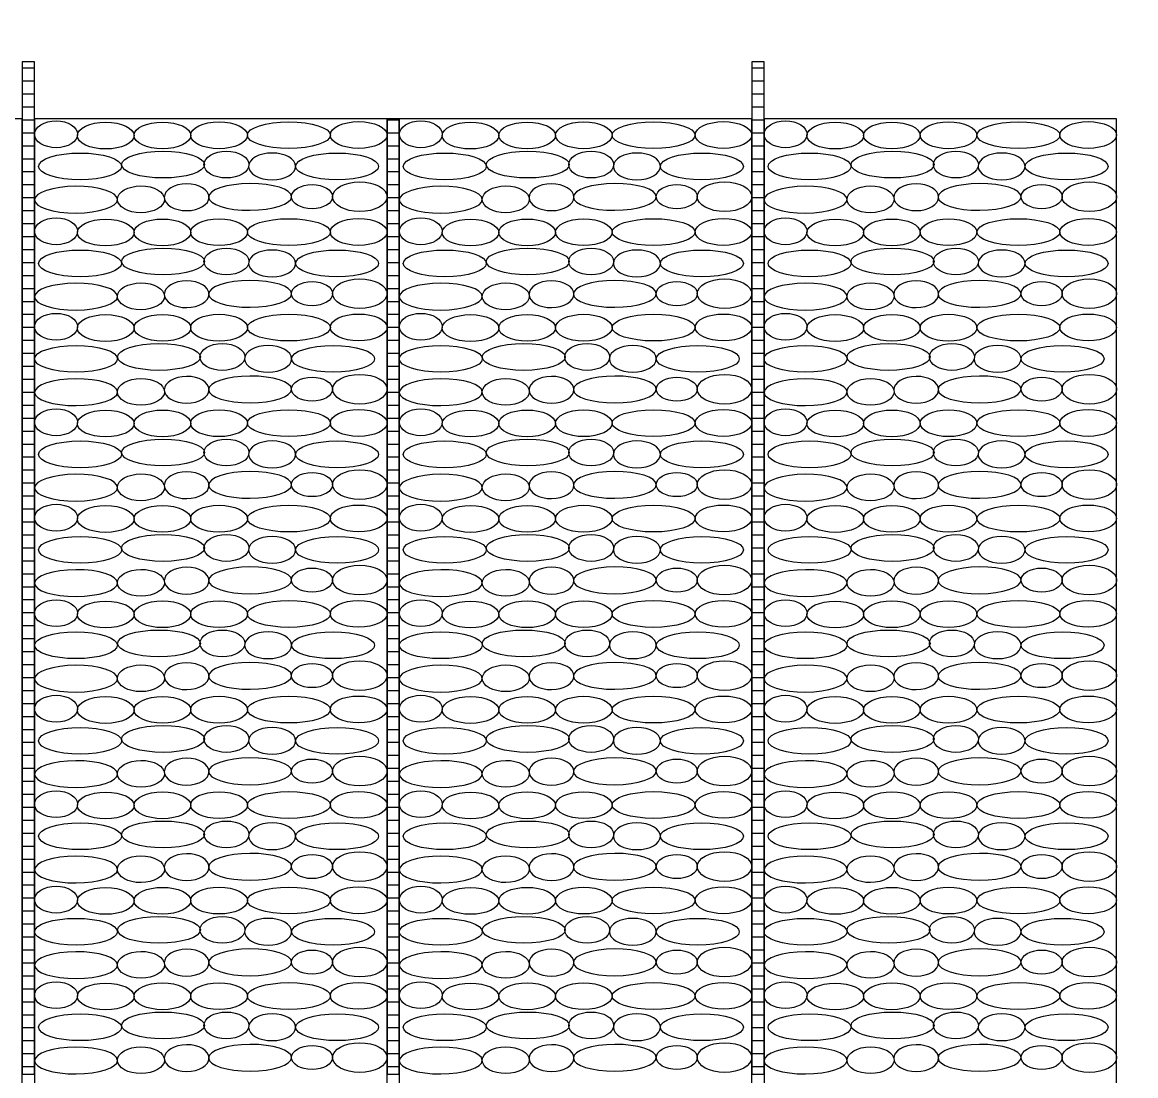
# Model space of a CAD drawing. Header units: inches. Extents: x 523 to 1492, y 69 to 539.
# Drawn here: x 644.29 to 649.74, y 392.01 to 397.16 of the extents above; entities that cross this region are included whole.
import ezdxf

# ---------------------------------------------------------------- set-up
doc = ezdxf.new("R2010")
doc.units = ezdxf.units.IN
doc.header["$MEASUREMENT"] = 0
doc.styles.get("Standard").update_dxf_attribs({"font": 'arial.ttf'})
doc.dimstyles.new('ISO-25', dxfattribs={"dimtxt": 2.5, "dimasz": 2.5, "dimexe": 1.25, "dimexo": 0, "dimtad": 1, "dimdec": 0, "dimtxsty": 'Standard', "dimcen": 2.5, "dimadec": 0, "dimazin": 0, "dimtfac": 1, "dimtdec": 0, "dimtmove": 0, "dimatfit": 3, "dimfxl": 0, "dimarcsym": 0})

# ---------------------------------------------------------------- blocks, each defined once
blk = doc.blocks.new('Бут.полосы')
at = {"linetype": 'ByBlock', "lineweight": 15}
h = blk.add_hatch(dxfattribs=at)
h.set_pattern_fill('ANSI31', color=22, scale=0.1, angle=315, style=0)
h.set_pattern_definition([(0, (44.6572, 0.01436), (1e-16, 0.3175), [])])
h.paths.add_polyline_path([(1999.92, -4690.534), (1999.62, -4690.534), (1999.62, -4715.319), (1999.92, -4715.319)])
h = blk.add_hatch(dxfattribs=at)
h.set_pattern_fill('ANSI31', color=22, scale=0.1, angle=315, style=0)
h.set_pattern_definition([(0, (62.52087, 0.01436), (1e-16, 0.3175), [])])
h.paths.add_polyline_path([(2017.784, -4690.534), (2017.484, -4690.534), (2017.484, -4715.319), (2017.784, -4715.319)])
h = blk.add_hatch(dxfattribs=at)
h.set_pattern_fill('ANSI31', color=22, scale=0.1, angle=315, style=0)
h.set_pattern_definition([(0, (53.58904, 0.01436), (1e-16, 0.3175), [])])
h.paths.add_polyline_path([(2008.852, -4691.934), (2008.552, -4691.934), (2008.552, -4715.319), (2008.852, -4715.319)])
at = {"color": 22, "linetype": 'ByBlock', "lineweight": 15}
for points in [[(1999.92, -4690.534), (1999.62, -4690.534), (1999.62, -4715.319), (1999.92, -4715.319)], [(2017.784, -4690.534), (2017.484, -4690.534), (2017.484, -4715.319), (2017.784, -4715.319)], [(2008.852, -4691.934), (2008.552, -4691.934), (2008.552, -4715.319), (2008.852, -4715.319)]]:
    blk.add_lwpolyline(points, close=True, dxfattribs=at)
at = {"color": 7, "linetype": 'ByBlock', "lineweight": 15}
for points in [[(1990.988, -4776.027), (1999.62, -4776.027), (1999.62, -4691.934), (1990.988, -4691.934)], [(1999.92, -4776.027), (2008.552, -4776.027), (2008.552, -4691.934), (1999.92, -4691.934)], [(2008.852, -4776.027), (2017.484, -4776.027), (2017.484, -4691.934), (2008.852, -4691.934)], [(2017.784, -4776.027), (2026.416, -4776.027), (2026.416, -4691.934), (2017.784, -4691.934)]]:
    blk.add_lwpolyline(points, close=True, dxfattribs=at)
at = {"color": 253, "linetype": 'ByBlock', "lineweight": 15}
for centre, major_axis, ratio in [((2000.448, -4692.309), (-0.525, 0), 0.625314), ((2001.663, -4692.34), (0.694, 0), 0.47197), ((2003.051, -4692.337), (0.694, 0), 0.47197), ((2004.438, -4692.333), (0.694, 0), 0.47197), ((2006.148, -4692.33), (1.016, 0), 0.322367), ((2007.858, -4692.326), (0.694, 0), 0.47197), ((2009.379, -4692.309), (-0.525, 0), 0.625314), ((2010.595, -4692.34), (0.694, 0), 0.47197), ((2011.982, -4692.337), (0.694, 0), 0.47197), ((2013.37, -4692.333), (0.694, 0), 0.47197), ((2015.08, -4692.33), (1.016, 0), 0.322367), ((2016.79, -4692.326), (0.694, 0), 0.47197), ((2018.311, -4692.309), (-0.525, 0), 0.625314), ((2019.527, -4692.34), (0.694, 0), 0.47197), ((2020.914, -4692.337), (0.694, 0), 0.47197), ((2022.302, -4692.333), (0.694, 0), 0.47197), ((2024.012, -4692.33), (1.016, 0), 0.322367), ((2025.722, -4692.326), (0.694, 0), 0.47197), ((2001.035, -4693.095), (1.016, 0), 0.322367), ((2003.067, -4693.05), (1.016, 0), 0.322367), ((2004.619, -4693.05), (0.549, 0), 0.596748), ((2007.329, -4693.095), (1.016, 0), 0.322367), ((2009.967, -4693.095), (1.016, 0), 0.322367), ((2011.999, -4693.05), (1.016, 0), 0.322367), ((2013.55, -4693.05), (0.549, 0), 0.596748), ((2016.261, -4693.095), (1.016, 0), 0.322367), ((2018.899, -4693.095), (1.016, 0), 0.322367), ((2020.931, -4693.05), (1.016, 0), 0.322367), ((2022.482, -4693.05), (0.549, 0), 0.596748), ((2025.193, -4693.095), (1.016, 0), 0.322367), ((2002.527, -4693.901), (0.575, 0.003), 0.569135), ((2006.716, -4693.836), (-0.502, 0), 0.586261), ((2007.885, -4693.836), (-0.667, 0), 0.543772), ((2011.459, -4693.901), (0.575, 0.003), 0.569135), ((2015.648, -4693.836), (-0.502, 0), 0.586261), ((2016.817, -4693.836), (-0.667, 0), 0.543772), ((2020.391, -4693.901), (0.575, 0.003), 0.569135), ((2024.58, -4693.836), (-0.502, 0), 0.586261), ((2025.749, -4693.836), (-0.667, 0), 0.543772), ((2000.448, -4694.683), (-0.525, 0), 0.625314), ((2001.663, -4694.714), (0.694, 0), 0.47197), ((2003.051, -4694.71), (0.694, 0), 0.47197), ((2004.438, -4694.706), (0.694, 0), 0.47197), ((2006.148, -4694.703), (1.016, 0), 0.322367), ((2007.858, -4694.7), (0.694, 0), 0.47197), ((2009.379, -4694.683), (-0.525, 0), 0.625314), ((2010.595, -4694.714), (0.694, 0), 0.47197), ((2011.982, -4694.71), (0.694, 0), 0.47197), ((2013.37, -4694.706), (0.694, 0), 0.47197), ((2015.08, -4694.703), (1.016, 0), 0.322367), ((2016.79, -4694.7), (0.694, 0), 0.47197), ((2018.311, -4694.683), (-0.525, 0), 0.625314), ((2019.527, -4694.714), (0.694, 0), 0.47197), ((2020.914, -4694.71), (0.694, 0), 0.47197), ((2022.302, -4694.706), (0.694, 0), 0.47197), ((2024.012, -4694.703), (1.016, 0), 0.322367), ((2025.722, -4694.7), (0.694, 0), 0.47197), ((2001.035, -4695.469), (1.016, 0), 0.322367), ((2003.067, -4695.423), (1.016, 0), 0.322367), ((2004.619, -4695.423), (0.549, 0), 0.596748), ((2007.329, -4695.469), (1.016, 0), 0.322367), ((2009.967, -4695.469), (1.016, 0), 0.322367), ((2011.999, -4695.423), (1.016, 0), 0.322367), ((2013.55, -4695.423), (0.549, 0), 0.596748), ((2016.261, -4695.469), (1.016, 0), 0.322367), ((2018.899, -4695.469), (1.016, 0), 0.322367), ((2020.931, -4695.423), (1.016, 0), 0.322367), ((2022.482, -4695.423), (0.549, 0), 0.596748), ((2025.193, -4695.469), (1.016, 0), 0.322367), ((2007.885, -4696.21), (-0.667, 0), 0.543772), ((2016.817, -4696.21), (-0.667, 0), 0.543772), ((2025.749, -4696.21), (-0.667, 0), 0.543772), ((2002.527, -4696.275), (0.575, 0.003), 0.569135), ((2006.716, -4696.21), (-0.502, 0), 0.586261), ((2011.459, -4696.275), (0.575, 0.003), 0.569135), ((2015.648, -4696.21), (-0.502, 0), 0.586261), ((2020.391, -4696.275), (0.575, 0.003), 0.569135), ((2024.58, -4696.21), (-0.502, 0), 0.586261), ((2000.448, -4697.02), (-0.525, 0), 0.625314), ((2001.663, -4697.051), (0.694, 0), 0.47197), ((2003.051, -4697.047), (0.694, 0), 0.47197), ((2004.438, -4697.043), (0.694, 0), 0.47197), ((2006.148, -4697.04), (1.016, 0), 0.322367), ((2007.858, -4697.036), (0.694, 0), 0.47197), ((2009.379, -4697.02), (-0.525, 0), 0.625314), ((2010.595, -4697.051), (0.694, 0), 0.47197), ((2011.982, -4697.047), (0.694, 0), 0.47197), ((2013.37, -4697.043), (0.694, 0), 0.47197), ((2015.08, -4697.04), (1.016, 0), 0.322367), ((2016.79, -4697.036), (0.694, 0), 0.47197), ((2018.311, -4697.02), (-0.525, 0), 0.625314), ((2019.527, -4697.051), (0.694, 0), 0.47197), ((2020.914, -4697.047), (0.694, 0), 0.47197), ((2022.302, -4697.043), (0.694, 0), 0.47197), ((2024.012, -4697.04), (1.016, 0), 0.322367), ((2025.722, -4697.036), (0.694, 0), 0.47197), ((2000.936, -4697.805), (1.016, 0), 0.322367), ((2002.968, -4697.76), (1.016, 0), 0.322367), ((2004.52, -4697.76), (0.549, 0), 0.596748), ((2007.23, -4697.805), (1.016, 0), 0.322367), ((2009.868, -4697.805), (1.016, 0), 0.322367), ((2011.9, -4697.76), (1.016, 0), 0.322367), ((2013.452, -4697.76), (0.549, 0), 0.596748), ((2016.162, -4697.805), (1.016, 0), 0.322367), ((2018.8, -4697.805), (1.016, 0), 0.322367), ((2020.832, -4697.76), (1.016, 0), 0.322367), ((2022.384, -4697.76), (0.549, 0), 0.596748), ((2025.094, -4697.805), (1.016, 0), 0.322367), ((2002.527, -4698.614), (0.575, 0.003), 0.569135), ((2006.716, -4698.549), (-0.502, 0), 0.586261), ((2007.885, -4698.549), (-0.667, 0), 0.543772), ((2011.459, -4698.614), (0.575, 0.003), 0.569135), ((2015.648, -4698.549), (-0.502, 0), 0.586261), ((2016.817, -4698.549), (-0.667, 0), 0.543772), ((2020.391, -4698.614), (0.575, 0.003), 0.569135), ((2024.58, -4698.549), (-0.502, 0), 0.586261), ((2025.749, -4698.549), (-0.667, 0), 0.543772), ((2000.448, -4699.359), (-0.525, 0), 0.625314), ((2001.663, -4699.39), (0.694, 0), 0.47197), ((2003.051, -4699.386), (0.694, 0), 0.47197), ((2004.438, -4699.382), (0.694, 0), 0.47197), ((2006.148, -4699.379), (1.016, 0), 0.322367), ((2007.858, -4699.376), (0.694, 0), 0.47197), ((2009.379, -4699.359), (-0.525, 0), 0.625314), ((2010.595, -4699.39), (0.694, 0), 0.47197), ((2011.982, -4699.386), (0.694, 0), 0.47197), ((2013.37, -4699.382), (0.694, 0), 0.47197), ((2015.08, -4699.379), (1.016, 0), 0.322367), ((2016.79, -4699.376), (0.694, 0), 0.47197), ((2018.311, -4699.359), (-0.525, 0), 0.625314), ((2019.527, -4699.39), (0.694, 0), 0.47197), ((2020.914, -4699.386), (0.694, 0), 0.47197), ((2022.302, -4699.382), (0.694, 0), 0.47197), ((2024.012, -4699.379), (1.016, 0), 0.322367), ((2025.722, -4699.376), (0.694, 0), 0.47197), ((2001.035, -4700.144), (1.016, 0), 0.322367), ((2003.067, -4700.099), (1.016, 0), 0.322367), ((2004.619, -4700.099), (0.549, 0), 0.596748), ((2007.329, -4700.144), (1.016, 0), 0.322367), ((2009.967, -4700.144), (1.016, 0), 0.322367), ((2011.999, -4700.099), (1.016, 0), 0.322367), ((2013.55, -4700.099), (0.549, 0), 0.596748), ((2016.261, -4700.144), (1.016, 0), 0.322367), ((2018.899, -4700.144), (1.016, 0), 0.322367), ((2020.931, -4700.099), (1.016, 0), 0.322367), ((2022.482, -4700.099), (0.549, 0), 0.596748), ((2025.193, -4700.144), (1.016, 0), 0.322367), ((2002.527, -4700.951), (0.575, 0.003), 0.569135), ((2006.716, -4700.885), (-0.502, 0), 0.586261), ((2007.885, -4700.885), (-0.667, 0), 0.543772), ((2011.459, -4700.951), (0.575, 0.003), 0.569135), ((2015.648, -4700.885), (-0.502, 0), 0.586261), ((2016.817, -4700.885), (-0.667, 0), 0.543772), ((2020.391, -4700.951), (0.575, 0.003), 0.569135), ((2024.58, -4700.885), (-0.502, 0), 0.586261), ((2025.749, -4700.885), (-0.667, 0), 0.543772), ((2000.448, -4701.695), (-0.525, 0), 0.625314), ((2001.663, -4701.726), (0.694, 0), 0.47197), ((2003.051, -4701.723), (0.694, 0), 0.47197), ((2004.438, -4701.719), (0.694, 0), 0.47197), ((2006.148, -4701.716), (1.016, 0), 0.322367), ((2007.858, -4701.712), (0.694, 0), 0.47197), ((2009.379, -4701.695), (-0.525, 0), 0.625314), ((2010.595, -4701.726), (0.694, 0), 0.47197), ((2011.982, -4701.723), (0.694, 0), 0.47197), ((2013.37, -4701.719), (0.694, 0), 0.47197), ((2015.08, -4701.716), (1.016, 0), 0.322367), ((2016.79, -4701.712), (0.694, 0), 0.47197), ((2018.311, -4701.695), (-0.525, 0), 0.625314), ((2019.527, -4701.726), (0.694, 0), 0.47197), ((2020.914, -4701.723), (0.694, 0), 0.47197), ((2022.302, -4701.719), (0.694, 0), 0.47197), ((2024.012, -4701.716), (1.016, 0), 0.322367), ((2025.722, -4701.712), (0.694, 0), 0.47197), ((2003.067, -4702.436), (1.016, 0), 0.322367), ((2004.619, -4702.436), (0.549, 0), 0.596748), ((2011.999, -4702.436), (1.016, 0), 0.322367), ((2013.55, -4702.436), (0.549, 0), 0.596748), ((2020.931, -4702.436), (1.016, 0), 0.322367), ((2022.482, -4702.436), (0.549, 0), 0.596748), ((2001.035, -4702.481), (1.016, 0), 0.322367), ((2007.329, -4702.481), (1.016, 0), 0.322367), ((2009.967, -4702.481), (1.016, 0), 0.322367), ((2016.261, -4702.481), (1.016, 0), 0.322367), ((2018.899, -4702.481), (1.016, 0), 0.322367), ((2025.193, -4702.481), (1.016, 0), 0.322367), ((2006.716, -4703.222), (-0.502, 0), 0.586261), ((2007.885, -4703.222), (-0.667, 0), 0.543772), ((2015.648, -4703.222), (-0.502, 0), 0.586261), ((2016.817, -4703.222), (-0.667, 0), 0.543772), ((2024.58, -4703.222), (-0.502, 0), 0.586261), ((2025.749, -4703.222), (-0.667, 0), 0.543772), ((2002.527, -4703.287), (0.575, 0.003), 0.569135), ((2011.459, -4703.287), (0.575, 0.003), 0.569135), ((2020.391, -4703.287), (0.575, 0.003), 0.569135), ((2000.448, -4704.032), (-0.525, 0), 0.625314), ((2001.663, -4704.063), (0.694, 0), 0.47197), ((2003.051, -4704.059), (0.694, 0), 0.47197), ((2004.438, -4704.056), (0.694, 0), 0.47197), ((2006.148, -4704.052), (1.016, 0), 0.322367), ((2007.858, -4704.049), (0.694, 0), 0.47197), ((2009.379, -4704.032), (-0.525, 0), 0.625314), ((2010.595, -4704.063), (0.694, 0), 0.47197), ((2011.982, -4704.059), (0.694, 0), 0.47197), ((2013.37, -4704.056), (0.694, 0), 0.47197), ((2015.08, -4704.052), (1.016, 0), 0.322367), ((2016.79, -4704.049), (0.694, 0), 0.47197), ((2018.311, -4704.032), (-0.525, 0), 0.625314), ((2019.527, -4704.063), (0.694, 0), 0.47197), ((2020.914, -4704.059), (0.694, 0), 0.47197), ((2022.302, -4704.056), (0.694, 0), 0.47197), ((2024.012, -4704.052), (1.016, 0), 0.322367), ((2025.722, -4704.049), (0.694, 0), 0.47197), ((2000.936, -4704.818), (1.016, 0), 0.322367), ((2002.968, -4704.772), (1.016, 0), 0.322367), ((2004.52, -4704.772), (0.549, 0), 0.596748), ((2007.23, -4704.818), (1.016, 0), 0.322367), ((2009.868, -4704.818), (1.016, 0), 0.322367), ((2011.9, -4704.772), (1.016, 0), 0.322367), ((2013.452, -4704.772), (0.549, 0), 0.596748), ((2016.162, -4704.818), (1.016, 0), 0.322367), ((2018.8, -4704.818), (1.016, 0), 0.322367), ((2020.832, -4704.772), (1.016, 0), 0.322367), ((2022.384, -4704.772), (0.549, 0), 0.596748), ((2025.094, -4704.818), (1.016, 0), 0.322367), ((2002.527, -4705.626), (0.575, 0.003), 0.569135), ((2006.716, -4705.561), (-0.502, 0), 0.586261), ((2007.885, -4705.561), (-0.667, 0), 0.543772), ((2011.459, -4705.626), (0.575, 0.003), 0.569135), ((2015.648, -4705.561), (-0.502, 0), 0.586261), ((2016.817, -4705.561), (-0.667, 0), 0.543772), ((2020.391, -4705.626), (0.575, 0.003), 0.569135), ((2024.58, -4705.561), (-0.502, 0), 0.586261), ((2025.749, -4705.561), (-0.667, 0), 0.543772), ((2000.448, -4706.371), (-0.525, 0), 0.625314), ((2001.663, -4706.402), (0.694, 0), 0.47197), ((2003.051, -4706.398), (0.694, 0), 0.47197), ((2004.438, -4706.395), (0.694, 0), 0.47197), ((2006.148, -4706.392), (1.016, 0), 0.322367), ((2007.858, -4706.388), (0.694, 0), 0.47197), ((2009.379, -4706.371), (-0.525, 0), 0.625314), ((2010.595, -4706.402), (0.694, 0), 0.47197), ((2011.982, -4706.398), (0.694, 0), 0.47197), ((2013.37, -4706.395), (0.694, 0), 0.47197), ((2015.08, -4706.392), (1.016, 0), 0.322367), ((2016.79, -4706.388), (0.694, 0), 0.47197), ((2018.311, -4706.371), (-0.525, 0), 0.625314), ((2019.527, -4706.402), (0.694, 0), 0.47197), ((2020.914, -4706.398), (0.694, 0), 0.47197), ((2022.302, -4706.395), (0.694, 0), 0.47197), ((2024.012, -4706.392), (1.016, 0), 0.322367), ((2025.722, -4706.388), (0.694, 0), 0.47197), ((2001.035, -4707.157), (1.016, 0), 0.322367), ((2003.067, -4707.112), (1.016, 0), 0.322367), ((2004.619, -4707.112), (0.549, 0), 0.596748), ((2007.329, -4707.157), (1.016, 0), 0.322367), ((2009.967, -4707.157), (1.016, 0), 0.322367), ((2011.999, -4707.112), (1.016, 0), 0.322367), ((2013.55, -4707.112), (0.549, 0), 0.596748), ((2016.261, -4707.157), (1.016, 0), 0.322367), ((2018.899, -4707.157), (1.016, 0), 0.322367), ((2020.931, -4707.112), (1.016, 0), 0.322367), ((2022.482, -4707.112), (0.549, 0), 0.596748), ((2025.193, -4707.157), (1.016, 0), 0.322367), ((2007.885, -4707.898), (-0.667, 0), 0.543772), ((2016.817, -4707.898), (-0.667, 0), 0.543772), ((2025.749, -4707.898), (-0.667, 0), 0.543772), ((2002.527, -4707.963), (0.575, 0.003), 0.569135), ((2006.716, -4707.898), (-0.502, 0), 0.586261), ((2011.459, -4707.963), (0.575, 0.003), 0.569135), ((2015.648, -4707.898), (-0.502, 0), 0.586261), ((2020.391, -4707.963), (0.575, 0.003), 0.569135), ((2024.58, -4707.898), (-0.502, 0), 0.586261), ((2000.448, -4708.708), (-0.525, 0), 0.625314), ((2009.379, -4708.708), (-0.525, 0), 0.625314), ((2018.311, -4708.708), (-0.525, 0), 0.625314), ((2001.663, -4708.739), (0.694, 0), 0.47197), ((2003.051, -4708.735), (0.694, 0), 0.47197), ((2004.438, -4708.731), (0.694, 0), 0.47197), ((2006.148, -4708.728), (1.016, 0), 0.322367), ((2007.858, -4708.725), (0.694, 0), 0.47197), ((2010.595, -4708.739), (0.694, 0), 0.47197), ((2011.982, -4708.735), (0.694, 0), 0.47197), ((2013.37, -4708.731), (0.694, 0), 0.47197), ((2015.08, -4708.728), (1.016, 0), 0.322367), ((2016.79, -4708.725), (0.694, 0), 0.47197), ((2019.527, -4708.739), (0.694, 0), 0.47197), ((2020.914, -4708.735), (0.694, 0), 0.47197), ((2022.302, -4708.731), (0.694, 0), 0.47197), ((2024.012, -4708.728), (1.016, 0), 0.322367), ((2025.722, -4708.725), (0.694, 0), 0.47197), ((2001.035, -4709.493), (1.016, 0), 0.322367), ((2003.067, -4709.448), (1.016, 0), 0.322367), ((2004.619, -4709.448), (0.549, 0), 0.596748), ((2007.329, -4709.493), (1.016, 0), 0.322367), ((2009.967, -4709.493), (1.016, 0), 0.322367), ((2011.999, -4709.448), (1.016, 0), 0.322367), ((2013.55, -4709.448), (0.549, 0), 0.596748), ((2016.261, -4709.493), (1.016, 0), 0.322367), ((2018.899, -4709.493), (1.016, 0), 0.322367), ((2020.931, -4709.448), (1.016, 0), 0.322367), ((2022.482, -4709.448), (0.549, 0), 0.596748), ((2025.193, -4709.493), (1.016, 0), 0.322367), ((2002.527, -4710.3), (0.575, 0.003), 0.569135), ((2006.716, -4710.235), (-0.502, 0), 0.586261), ((2007.885, -4710.235), (-0.667, 0), 0.543772), ((2011.459, -4710.3), (0.575, 0.003), 0.569135), ((2015.648, -4710.235), (-0.502, 0), 0.586261), ((2016.817, -4710.235), (-0.667, 0), 0.543772), ((2020.391, -4710.3), (0.575, 0.003), 0.569135), ((2024.58, -4710.235), (-0.502, 0), 0.586261), ((2025.749, -4710.235), (-0.667, 0), 0.543772), ((2000.448, -4711.044), (-0.525, 0), 0.625314), ((2001.663, -4711.076), (0.694, 0), 0.47197), ((2003.051, -4711.072), (0.694, 0), 0.47197), ((2004.438, -4711.068), (0.694, 0), 0.47197), ((2006.148, -4711.065), (1.016, 0), 0.322367), ((2007.858, -4711.061), (0.694, 0), 0.47197), ((2009.379, -4711.044), (-0.525, 0), 0.625314), ((2010.595, -4711.076), (0.694, 0), 0.47197), ((2011.982, -4711.072), (0.694, 0), 0.47197), ((2013.37, -4711.068), (0.694, 0), 0.47197), ((2015.08, -4711.065), (1.016, 0), 0.322367), ((2016.79, -4711.061), (0.694, 0), 0.47197), ((2018.311, -4711.044), (-0.525, 0), 0.625314), ((2019.527, -4711.076), (0.694, 0), 0.47197), ((2020.914, -4711.072), (0.694, 0), 0.47197), ((2022.302, -4711.068), (0.694, 0), 0.47197), ((2024.012, -4711.065), (1.016, 0), 0.322367), ((2025.722, -4711.061), (0.694, 0), 0.47197), ((2000.936, -4711.83), (1.016, 0), 0.322367), ((2002.968, -4711.785), (1.016, 0), 0.322367), ((2004.52, -4711.785), (0.549, 0), 0.596748), ((2007.23, -4711.83), (1.016, 0), 0.322367), ((2009.868, -4711.83), (1.016, 0), 0.322367), ((2011.9, -4711.785), (1.016, 0), 0.322367), ((2013.452, -4711.785), (0.549, 0), 0.596748), ((2016.162, -4711.83), (1.016, 0), 0.322367), ((2018.8, -4711.83), (1.016, 0), 0.322367), ((2020.832, -4711.785), (1.016, 0), 0.322367), ((2022.384, -4711.785), (0.549, 0), 0.596748), ((2025.094, -4711.83), (1.016, 0), 0.322367), ((2002.527, -4712.639), (0.575, 0.003), 0.569135), ((2006.716, -4712.574), (-0.502, 0), 0.586261), ((2007.885, -4712.574), (-0.667, 0), 0.543772), ((2011.459, -4712.639), (0.575, 0.003), 0.569135), ((2015.648, -4712.574), (-0.502, 0), 0.586261), ((2016.817, -4712.574), (-0.667, 0), 0.543772), ((2020.391, -4712.639), (0.575, 0.003), 0.569135), ((2024.58, -4712.574), (-0.502, 0), 0.586261), ((2025.749, -4712.574), (-0.667, 0), 0.543772), ((2000.448, -4713.384), (-0.525, 0), 0.625314), ((2001.663, -4713.415), (0.694, 0), 0.47197), ((2003.051, -4713.411), (0.694, 0), 0.47197), ((2004.438, -4713.407), (0.694, 0), 0.47197), ((2006.148, -4713.404), (1.016, 0), 0.322367), ((2007.858, -4713.4), (0.694, 0), 0.47197), ((2009.379, -4713.384), (-0.525, 0), 0.625314), ((2010.595, -4713.415), (0.694, 0), 0.47197), ((2011.982, -4713.411), (0.694, 0), 0.47197), ((2013.37, -4713.407), (0.694, 0), 0.47197), ((2015.08, -4713.404), (1.016, 0), 0.322367), ((2016.79, -4713.4), (0.694, 0), 0.47197), ((2018.311, -4713.384), (-0.525, 0), 0.625314), ((2019.527, -4713.415), (0.694, 0), 0.47197), ((2020.914, -4713.411), (0.694, 0), 0.47197), ((2022.302, -4713.407), (0.694, 0), 0.47197), ((2024.012, -4713.404), (1.016, 0), 0.322367), ((2025.722, -4713.4), (0.694, 0), 0.47197), ((2001.035, -4714.169), (1.016, 0), 0.322367), ((2003.067, -4714.124), (1.016, 0), 0.322367), ((2004.619, -4714.124), (0.549, 0), 0.596748), ((2007.329, -4714.169), (1.016, 0), 0.322367), ((2009.967, -4714.169), (1.016, 0), 0.322367), ((2011.999, -4714.124), (1.016, 0), 0.322367), ((2013.55, -4714.124), (0.549, 0), 0.596748), ((2016.261, -4714.169), (1.016, 0), 0.322367), ((2018.899, -4714.169), (1.016, 0), 0.322367), ((2020.931, -4714.124), (1.016, 0), 0.322367), ((2022.482, -4714.124), (0.549, 0), 0.596748), ((2025.193, -4714.169), (1.016, 0), 0.322367), ((2002.527, -4714.975), (0.575, 0.003), 0.569135), ((2006.716, -4714.91), (-0.502, 0), 0.586261), ((2007.885, -4714.91), (-0.667, 0), 0.543772), ((2011.459, -4714.975), (0.575, 0.003), 0.569135), ((2015.648, -4714.91), (-0.502, 0), 0.586261), ((2016.817, -4714.91), (-0.667, 0), 0.543772), ((2020.391, -4714.975), (0.575, 0.003), 0.569135), ((2024.58, -4714.91), (-0.502, 0), 0.586261), ((2025.749, -4714.91), (-0.667, 0), 0.543772)]:
    blk.add_ellipse(centre, major_axis=major_axis, ratio=ratio, dxfattribs=at)
at = {"color": 253, "linetype": 'ByBlock', "lineweight": 15, "extrusion": (0, 0, -1)}
for centre, major_axis, ratio in [((2005.738, -4693.095), (-0.575, 0), 0.569135), ((2014.67, -4693.095), (-0.575, 0), 0.569135), ((2023.602, -4693.095), (-0.575, 0), 0.569135), ((2000.936, -4693.909), (-1.016, -0.005), 0.322367), ((2003.646, -4693.85), (-0.549, -0.003), 0.596748), ((2005.198, -4693.842), (-1.016, -0.005), 0.322367), ((2009.868, -4693.909), (-1.016, -0.005), 0.322367), ((2012.578, -4693.85), (-0.549, -0.003), 0.596748), ((2014.13, -4693.842), (-1.016, -0.005), 0.322367), ((2018.8, -4693.909), (-1.016, -0.005), 0.322367), ((2021.51, -4693.85), (-0.549, -0.003), 0.596748), ((2023.062, -4693.842), (-1.016, -0.005), 0.322367), ((2005.738, -4695.469), (-0.575, 0), 0.569135), ((2014.67, -4695.469), (-0.575, 0), 0.569135), ((2023.602, -4695.469), (-0.575, 0), 0.569135), ((2000.936, -4696.283), (-1.016, -0.005), 0.322367), ((2003.646, -4696.224), (-0.549, -0.003), 0.596748), ((2005.198, -4696.216), (-1.016, -0.005), 0.322367), ((2009.868, -4696.283), (-1.016, -0.005), 0.322367), ((2012.578, -4696.224), (-0.549, -0.003), 0.596748), ((2014.13, -4696.216), (-1.016, -0.005), 0.322367), ((2018.8, -4696.283), (-1.016, -0.005), 0.322367), ((2021.51, -4696.224), (-0.549, -0.003), 0.596748), ((2023.062, -4696.216), (-1.016, -0.005), 0.322367), ((2005.639, -4697.805), (-0.575, 0), 0.569135), ((2014.571, -4697.805), (-0.575, 0), 0.569135), ((2023.503, -4697.805), (-0.575, 0), 0.569135), ((2000.936, -4698.622), (-1.016, -0.005), 0.322367), ((2003.646, -4698.563), (-0.549, -0.003), 0.596748), ((2005.198, -4698.555), (-1.016, -0.005), 0.322367), ((2009.868, -4698.622), (-1.016, -0.005), 0.322367), ((2012.578, -4698.563), (-0.549, -0.003), 0.596748), ((2014.13, -4698.555), (-1.016, -0.005), 0.322367), ((2018.8, -4698.622), (-1.016, -0.005), 0.322367), ((2021.51, -4698.563), (-0.549, -0.003), 0.596748), ((2023.062, -4698.555), (-1.016, -0.005), 0.322367), ((2005.738, -4700.144), (-0.575, 0), 0.569135), ((2014.67, -4700.144), (-0.575, 0), 0.569135), ((2023.602, -4700.144), (-0.575, 0), 0.569135), ((2000.936, -4700.959), (-1.016, -0.005), 0.322367), ((2003.646, -4700.9), (-0.549, -0.003), 0.596748), ((2005.198, -4700.892), (-1.016, -0.005), 0.322367), ((2009.868, -4700.959), (-1.016, -0.005), 0.322367), ((2012.578, -4700.9), (-0.549, -0.003), 0.596748), ((2014.13, -4700.892), (-1.016, -0.005), 0.322367), ((2018.8, -4700.959), (-1.016, -0.005), 0.322367), ((2021.51, -4700.9), (-0.549, -0.003), 0.596748), ((2023.062, -4700.892), (-1.016, -0.005), 0.322367), ((2005.738, -4702.481), (-0.575, 0), 0.569135), ((2014.67, -4702.481), (-0.575, 0), 0.569135), ((2023.602, -4702.481), (-0.575, 0), 0.569135), ((2003.646, -4703.236), (-0.549, -0.003), 0.596748), ((2005.198, -4703.228), (-1.016, -0.005), 0.322367), ((2012.578, -4703.236), (-0.549, -0.003), 0.596748), ((2014.13, -4703.228), (-1.016, -0.005), 0.322367), ((2021.51, -4703.236), (-0.549, -0.003), 0.596748), ((2023.062, -4703.228), (-1.016, -0.005), 0.322367), ((2000.936, -4703.295), (-1.016, -0.005), 0.322367), ((2009.868, -4703.295), (-1.016, -0.005), 0.322367), ((2018.8, -4703.295), (-1.016, -0.005), 0.322367), ((2005.639, -4704.818), (-0.575, 0), 0.569135), ((2014.571, -4704.818), (-0.575, 0), 0.569135), ((2023.503, -4704.818), (-0.575, 0), 0.569135), ((2000.936, -4705.635), (-1.016, -0.005), 0.322367), ((2003.646, -4705.575), (-0.549, -0.003), 0.596748), ((2005.198, -4705.567), (-1.016, -0.005), 0.322367), ((2009.868, -4705.635), (-1.016, -0.005), 0.322367), ((2012.578, -4705.575), (-0.549, -0.003), 0.596748), ((2014.13, -4705.567), (-1.016, -0.005), 0.322367), ((2018.8, -4705.635), (-1.016, -0.005), 0.322367), ((2021.51, -4705.575), (-0.549, -0.003), 0.596748), ((2023.062, -4705.567), (-1.016, -0.005), 0.322367), ((2005.738, -4707.157), (-0.575, 0), 0.569135), ((2014.67, -4707.157), (-0.575, 0), 0.569135), ((2023.602, -4707.157), (-0.575, 0), 0.569135), ((2000.936, -4707.971), (-1.016, -0.005), 0.322367), ((2003.646, -4707.912), (-0.549, -0.003), 0.596748), ((2005.198, -4707.904), (-1.016, -0.005), 0.322367), ((2009.868, -4707.971), (-1.016, -0.005), 0.322367), ((2012.578, -4707.912), (-0.549, -0.003), 0.596748), ((2014.13, -4707.904), (-1.016, -0.005), 0.322367), ((2018.8, -4707.971), (-1.016, -0.005), 0.322367), ((2021.51, -4707.912), (-0.549, -0.003), 0.596748), ((2023.062, -4707.904), (-1.016, -0.005), 0.322367), ((2005.738, -4709.493), (-0.575, 0), 0.569135), ((2014.67, -4709.493), (-0.575, 0), 0.569135), ((2023.602, -4709.493), (-0.575, 0), 0.569135), ((2000.936, -4710.308), (-1.016, -0.005), 0.322367), ((2003.646, -4710.249), (-0.549, -0.003), 0.596748), ((2005.198, -4710.241), (-1.016, -0.005), 0.322367), ((2009.868, -4710.308), (-1.016, -0.005), 0.322367), ((2012.578, -4710.249), (-0.549, -0.003), 0.596748), ((2014.13, -4710.241), (-1.016, -0.005), 0.322367), ((2018.8, -4710.308), (-1.016, -0.005), 0.322367), ((2021.51, -4710.249), (-0.549, -0.003), 0.596748), ((2023.062, -4710.241), (-1.016, -0.005), 0.322367), ((2005.639, -4711.83), (-0.575, 0), 0.569135), ((2014.571, -4711.83), (-0.575, 0), 0.569135), ((2023.503, -4711.83), (-0.575, 0), 0.569135), ((2000.936, -4712.647), (-1.016, -0.005), 0.322367), ((2003.646, -4712.588), (-0.549, -0.003), 0.596748), ((2005.198, -4712.58), (-1.016, -0.005), 0.322367), ((2009.868, -4712.647), (-1.016, -0.005), 0.322367), ((2012.578, -4712.588), (-0.549, -0.003), 0.596748), ((2014.13, -4712.58), (-1.016, -0.005), 0.322367), ((2018.8, -4712.647), (-1.016, -0.005), 0.322367), ((2021.51, -4712.588), (-0.549, -0.003), 0.596748), ((2023.062, -4712.58), (-1.016, -0.005), 0.322367), ((2005.738, -4714.169), (-0.575, 0), 0.569135), ((2014.67, -4714.169), (-0.575, 0), 0.569135), ((2023.602, -4714.169), (-0.575, 0), 0.569135), ((2000.936, -4714.984), (-1.016, -0.005), 0.322367), ((2003.646, -4714.924), (-0.549, -0.003), 0.596748), ((2005.198, -4714.916), (-1.016, -0.005), 0.322367), ((2009.868, -4714.984), (-1.016, -0.005), 0.322367), ((2012.578, -4714.924), (-0.549, -0.003), 0.596748), ((2014.13, -4714.916), (-1.016, -0.005), 0.322367), ((2018.8, -4714.984), (-1.016, -0.005), 0.322367), ((2021.51, -4714.924), (-0.549, -0.003), 0.596748), ((2023.062, -4714.916), (-1.016, -0.005), 0.322367)]:
    blk.add_ellipse(centre, major_axis=major_axis, ratio=ratio, dxfattribs=at)
blk = doc.blocks.new('Бутовая 8м + прорывной')
at = {"color": 7, "linetype": 'ByBlock', "lineweight": 15}
blk.add_blockref('Бут.полосы', (107.182, -12), dxfattribs=at)
blk = doc.blocks.new('*D238')
at = {"color": 0, "linetype": 'ByBlock', "lineweight": -2}
for p, q in [((649.9457, 397.6183), (653.6775, 397.6183)), ((652.4275, 396.1183), (652.4275, 381.3727)), ((649.3205, 379.8727), (653.6775, 379.8727))]:
    blk.add_line(p, q, dxfattribs=at)
at = {"color": 0, "linetype": 'ByBlock'}
for points in [[(652.1775, 396.1183), (652.6775, 396.1183), (652.4275, 397.6183)], [(652.1775, 381.3727), (652.6775, 381.3727), (652.4275, 379.8727)]]:
    blk.add_solid(points, dxfattribs=at)
at = {"layer": 'Defpoints', "color": 0, "linetype": 'ByBlock'}
for p in [(649.9457, 397.6183), (649.3205, 379.8727), (652.4275, 379.8727)]:
    blk.add_point(p, dxfattribs=at)
at = {"color": 0, "linetype": 'ByBlock', "lineweight": 15, "insert": (651.3463, 388.7455), "char_height": 1.3, "attachment_point": 5, "rotation": 90}
blk.add_mtext('8,0', dxfattribs=at)

msp = doc.modelspace()

# ---------------------------------------------------------------- block references
at = {"color": 7, "linetype": 'ByBlock', "lineweight": 15, "xscale": 0.2000000000000455, "yscale": 0.2000000000000455, "zscale": 0.2000000000000455}
msp.add_blockref('Бутовая 8м + прорывной', (222.93, 1337.4781), dxfattribs=at)

# ---------------------------------------------------------------- dimensions: what is measured, and where the dimension line sits
at = {"color": 7, "linetype": 'ByBlock', "lineweight": 15}
dim = msp.add_linear_dim(base=(652.4275, 379.8727), p1=(649.9457, 397.6183), p2=(649.3205, 379.8727), angle=90, text='8,0', dimstyle='ISO-25', override={"dimtxt": 1.3, "dimasz": 1.5, "dimgap": 0.3, "dimlfac": 100, "dimrnd": 0.05, "dimtmove": 1, "dimfxl": 1.25}, dxfattribs=at)
dim.commit()
dim.dimension.update_dxf_attribs({"geometry": '*D238', "text_midpoint": (651.3463, 388.7455)})

doc.saveas('drawing.dxf')
